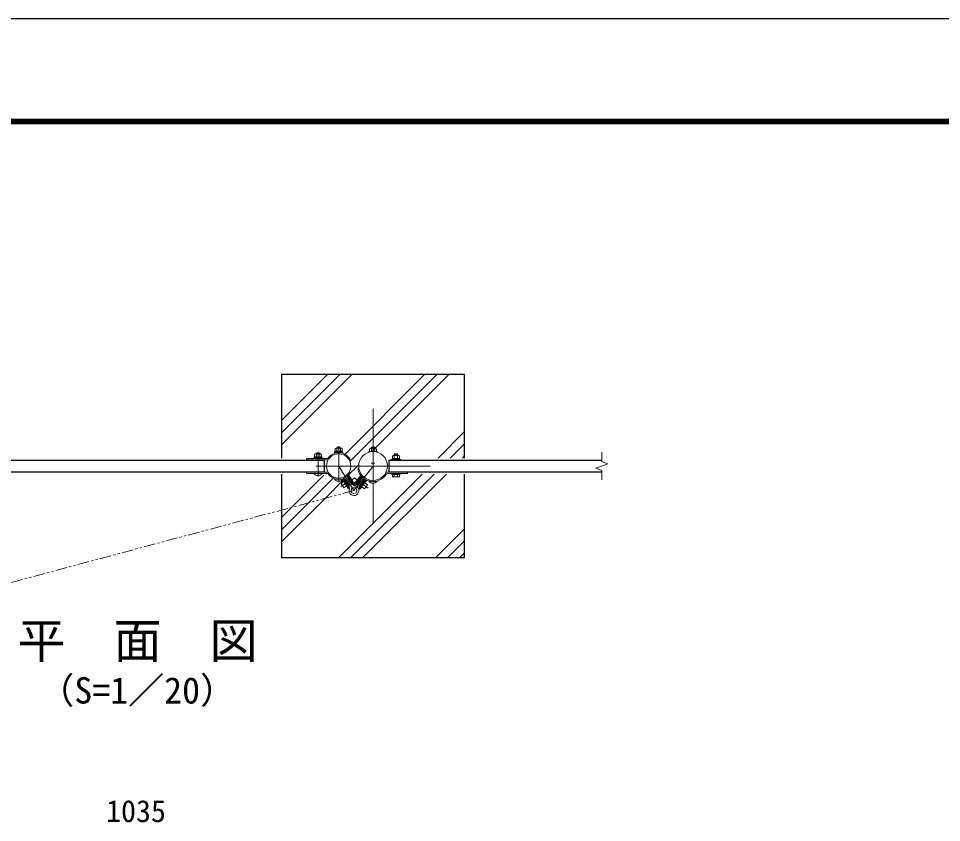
# Model space of a CAD drawing. Units: millimetres, scale not verified. Extents: x -4199 to 4201, y -2969 to 2971.
# Drawn here: x -2643 to -625, y 1212 to 2971 of the extents above; entities that cross this region are included whole.
import ezdxf
from ezdxf.enums import TextEntityAlignment as Align

# ---------------------------------------------------------------- set-up
doc = ezdxf.new("R2010")
doc.units = ezdxf.units.MM
doc.header["$LTSCALE"] = 10
doc.linetypes.add('USER1', pattern=[50.8, 31.75, -6.35, 6.35, -6.35])
doc.linetypes.add('USER2', pattern=[5, 2.5, -0.5, 0.5, -0.5, 0.5, -0.5])
for name, color, linetype, lineweight in [('0-0_D-STR1', 1, 'Continuous', 25), ('0-1_D-STR3', 3, 'Continuous', 13), ('0-2_D-BMK', 2, 'USER1', 13), ('0-3_D-STR-DIM', 7, 'Continuous', 13), ('0-8_D-DCR-HCH', 7, 'Continuous', 13), ('0-9_D-STR4', 7, 'Continuous', 25), ('0-A_D-TTL-TXT', 7, 'Continuous', 25), ('0-C_D-TTL', 2, 'Continuous', 25)]:
    doc.layers.add(name, color=color, linetype=linetype, lineweight=lineweight)
doc.styles.add('ＭＳ ゴシック', font='')
doc.styles.get('ＭＳ ゴシック').set_extended_font_data('MS Gothic')

msp = doc.modelspace()

# ---------------------------------------------------------------- linework, layer by layer
at = {"layer": '0-0_D-STR1'}
for p, q in [((-2805.74, 2004.98), (-1973.74, 2004.98)), ((-1973.74, 1978.98), (-1973.74, 2004.98)), ((-1832.49, 1978.98), (-1832.49, 2004.98)), ((-1832.49, 2004.98), (-1367.49, 2004.98)), ((-2805.74, 1978.98), (-1973.74, 1978.98)), ((-1832.49, 1978.98), (-1367.49, 1978.98))]:
    msp.add_line(p, q, dxfattribs=at)
at = {"layer": '0-1_D-STR3'}
for p, q in [((-1982.01, 2018.78), (-1993.56, 2018.78)), ((-1991.79, 2018.78), (-1991.79, 2019.48)), ((-1984.59, 2020.28), (-1990.99, 2020.28)), ((-1990.99, 2018.78), (-1990.99, 2020.28)), ((-1984.59, 2018.78), (-1984.59, 2020.28)), ((-1983.79, 2019.48), (-1984.59, 2020.28)), ((-1983.79, 2018.78), (-1983.79, 2019.48)), ((-1950.34, 2024.68), (-1934.94, 2024.68)), ((-1950.34, 2022.68), (-1950.34, 2024.68)), ((-1950.34, 2022.68), (-1934.94, 2022.68)), ((-1950.14, 2024.68), (-1950.14, 2030.48)), ((-1935.14, 2024.68), (-1950.14, 2024.68)), ((-1936.86, 2031.18), (-1948.41, 2031.18)), ((-1946.64, 2031.18), (-1946.64, 2032.08)), ((-1946.39, 2024.68), (-1946.39, 2030.48)), ((-1939.44, 2032.88), (-1945.84, 2032.88)), ((-1945.84, 2031.18), (-1945.84, 2032.88)), ((-1939.44, 2031.18), (-1939.44, 2032.88)), ((-1938.64, 2032.08), (-1939.44, 2032.88)), ((-1938.89, 2024.68), (-1938.89, 2030.48)), ((-1938.64, 2031.18), (-1938.64, 2032.08)), ((-1935.14, 2024.68), (-1935.14, 2030.48)), ((-1934.94, 2022.68), (-1934.94, 2024.68)), ((-1874.99, 2023.7), (-1874.99, 2029.5)), ((-1859.99, 2023.7), (-1874.99, 2023.7)), ((-1861.71, 2030.2), (-1873.26, 2030.2)), ((-1871.49, 2030.2), (-1871.49, 2032.23)), ((-1871.24, 2023.7), (-1871.24, 2029.5)), ((-1864.29, 2033.03), (-1870.69, 2033.03)), ((-1870.69, 2030.2), (-1870.69, 2033.03)), ((-1870.69, 2023.27), (-1870.69, 2023.7)), ((-1864.29, 2030.2), (-1864.29, 2033.03)), ((-1863.49, 2032.23), (-1864.29, 2033.03)), ((-1864.29, 2023.27), (-1864.29, 2023.7)), ((-1863.74, 2023.7), (-1863.74, 2029.5)), ((-1863.49, 2030.2), (-1863.49, 2032.23)), ((-1859.99, 2023.7), (-1859.99, 2029.5)), ((-1820.49, 2015.08), (-1820.49, 2018.68)), ((-1814.49, 2018.68), (-1820.49, 2018.68)), ((-1814.49, 2015.08), (-1814.49, 2018.68)), ((-1813.49, 2017.68), (-1814.49, 2018.68)), ((-2012.79, 2008.68), (-2012.79, 2005.48)), ((-1966.47, 2008.68), (-2012.79, 2008.68)), ((-1965.56, 2005.48), (-2012.79, 2005.48)), ((-1995.49, 2012.28), (-1980.09, 2012.28)), ((-1995.49, 2010.28), (-1995.49, 2012.28)), ((-1995.49, 2010.28), (-1980.09, 2010.28)), ((-1995.29, 2012.28), (-1995.29, 2018.08)), ((-1980.29, 2012.28), (-1995.29, 2012.28)), ((-1991.54, 2012.28), (-1991.54, 2018.08)), ((-1984.04, 2012.28), (-1984.04, 2018.08)), ((-1980.29, 2012.28), (-1980.29, 2018.08)), ((-1980.09, 2010.28), (-1980.09, 2012.28)), ((-1917.24, 2006.18), (-1919.42, 2004.96)), ((-1863.49, 1998.03), (-1871.49, 1998.03)), ((-1828.49, 2006.58), (-1806.49, 2006.58)), ((-1828.49, 2004.98), (-1828.49, 2006.58)), ((-1828.49, 2004.98), (-1828.49, 2006.58)), ((-1828.49, 2004.98), (-1806.49, 2004.98)), ((-1825.19, 2008.58), (-1809.79, 2008.58)), ((-1825.19, 2006.58), (-1825.19, 2008.58)), ((-1825.19, 2006.58), (-1809.79, 2006.58)), ((-1824.99, 2008.58), (-1824.99, 2014.38)), ((-1809.99, 2008.58), (-1824.99, 2008.58)), ((-1811.71, 2015.08), (-1823.26, 2015.08)), ((-1821.49, 2015.08), (-1821.49, 2017.68)), ((-1821.24, 2008.58), (-1821.24, 2014.38)), ((-1813.74, 2008.58), (-1813.74, 2014.38)), ((-1813.49, 2015.08), (-1813.49, 2017.68)), ((-1809.99, 2008.58), (-1809.99, 2014.38)), ((-1809.79, 2006.58), (-1809.79, 2008.58)), ((-1806.49, 2004.98), (-1806.49, 2006.58)), ((-1806.49, 2004.98), (-1806.49, 2006.58)), ((-2012.79, 1975.28), (-2012.79, 1978.48)), ((-1965.56, 1978.48), (-2012.79, 1978.48)), ((-1993.44, 1978.68), (-1992.92, 1978.98)), ((-1982.14, 1978.68), (-1982.66, 1978.98)), ((-1917.24, 1977.78), (-1919.42, 1979)), ((-1898.37, 1986), (-1900.82, 1985.53)), ((-1836.12, 1978.48), (-1792.49, 1978.48)), ((-1824.99, 1978.48), (-1824.99, 1978.98)), ((-1809.99, 1978.48), (-1824.99, 1978.48)), ((-1821.24, 1978.48), (-1821.24, 1978.98)), ((-1813.74, 1978.48), (-1813.74, 1978.98)), ((-1809.99, 1978.48), (-1809.99, 1978.98)), ((-1792.49, 1975.28), (-1792.49, 1978.48)), ((-1966.47, 1975.28), (-2012.79, 1975.28)), ((-1978.79, 1975.28), (-1996.79, 1975.28)), ((-1933.64, 1962.88), (-1951.64, 1962.88)), ((-1948.29, 1962.88), (-1948.29, 1963.43)), ((-1937.55, 1953.83), (-1931.18, 1957.79)), ((-1936.99, 1962.88), (-1936.99, 1963.43)), ((-1921.68, 1942.5), (-1934.98, 1963.91)), ((-1919.75, 1943.75), (-1932.72, 1964.62)), ((-1931.46, 1965.11), (-1931.56, 1964.66)), ((-1931.56, 1964.66), (-1919.92, 1945.92)), ((-1930.24, 1962.54), (-1928.55, 1963.59)), ((-1929.23, 1959), (-1928.38, 1959.53)), ((-1928.55, 1963.59), (-1919.05, 1948.3)), ((-1922.57, 1950.19), (-1928.38, 1959.53)), ((-1923.52, 1970.04), (-1923.07, 1969.94)), ((-1923.45, 1966.76), (-1921.75, 1967.81)), ((-1923.45, 1966.76), (-1913.95, 1951.47)), ((-1923.07, 1969.94), (-1911.43, 1951.19)), ((-1909.56, 1950.08), (-1922.52, 1970.95)), ((-1907.6, 1951.29), (-1920.88, 1972.66)), ((-1908.47, 1952.68), (-1894.22, 1971.05)), ((-1907.65, 1949.98), (-1892.71, 1969.25)), ((-1892.11, 1965.13), (-1903.14, 1950.91)), ((-1887.36, 1961.45), (-1898.39, 1947.23)), ((-1898.17, 1942.63), (-1883.23, 1961.9)), ((-1884.25, 1962.2), (-1897.77, 1944.77)), ((-1896.35, 1941.22), (-1881.1, 1960.88)), ((-1893.69, 1966.36), (-1892.11, 1965.13)), ((-1887.36, 1961.45), (-1885.78, 1960.23)), ((-1884.29, 1962.47), (-1884.25, 1962.2)), ((-1858.49, 1958.03), (-1876.49, 1958.03)), ((-1873.14, 1958.03), (-1873.14, 1958.5)), ((-1861.84, 1958.03), (-1861.84, 1958.5)), ((-1836.12, 1975.28), (-1792.49, 1975.28)), ((-1808.49, 1973.68), (-1826.49, 1973.68)), ((-1824.99, 1969.26), (-1824.99, 1973.68)), ((-1809.99, 1973.68), (-1824.99, 1973.68)), ((-1811.86, 1968.18), (-1823.12, 1968.18)), ((-1821.25, 1969.26), (-1821.25, 1973.68)), ((-1813.73, 1969.26), (-1813.73, 1973.68)), ((-1809.99, 1969.26), (-1809.99, 1973.68)), ((-1808.49, 1975.28), (-1808.49, 1973.68)), ((-1931.75, 1944.49), (-1937.55, 1953.83)), ((-1931.75, 1944.49), (-1925.38, 1948.44)), ((-1923.42, 1949.66), (-1922.57, 1950.19)), ((-1919.75, 1943.75), (-1921.71, 1942.53)), ((-1920.75, 1947.25), (-1919.05, 1948.3)), ((-1913.95, 1951.47), (-1912.25, 1952.52)), ((-1909.56, 1950.08), (-1907.6, 1951.29)), ((-1907.65, 1949.98), (-1908.57, 1950.69)), ((-1904.72, 1952.13), (-1903.14, 1950.91)), ((-1898.39, 1947.23), (-1896.81, 1946)), ((-1898.17, 1942.63), (-1896.35, 1941.22)), ((-1894.78, 1948.62), (-1888.04, 1957.31)), ((-1894.78, 1948.62), (-1893.99, 1948.01)), ((-1892.18, 1946.6), (-1886.25, 1942)), ((-1888.04, 1957.31), (-1887.25, 1956.7)), ((-1886.25, 1942), (-1879.51, 1950.7)), ((-1885.44, 1955.29), (-1879.51, 1950.7))]:
    msp.add_line(p, q, dxfattribs=at)
for points in [[(-1983.79, 2019.48), (-1991.79, 2019.48), (-1990.99, 2020.28)], [(-1938.64, 2032.08), (-1946.64, 2032.08), (-1945.84, 2032.88)], [(-1876.49, 2022.11), (-1876.49, 2023.7), (-1858.49, 2023.7), (-1858.49, 2022.11)], [(-1863.49, 2032.23), (-1871.49, 2032.23), (-1870.69, 2033.03)], [(-1813.49, 2017.68), (-1821.49, 2017.68), (-1820.49, 2018.68)], [(-1891.88, 1968.37), (-1892.15, 1968.33), (-1905.68, 1950.89)], [(-1808.49, 1975.28), (-1826.49, 1975.28), (-1826.49, 1973.68)]]:
    msp.add_lwpolyline(points, dxfattribs=at)
for points in [[(-1933.64, 2022.68), (-1933.64, 2021.08), (-1951.64, 2021.08), (-1951.64, 2022.68)], [(-1978.79, 2010.28), (-1978.79, 2008.68), (-1996.79, 2008.68), (-1996.79, 2010.28)]]:
    msp.add_lwpolyline(points, close=True, dxfattribs=at)
for centre, radius in [((-1942.64, 1991.98), 26.6), ((-1867.49, 1991.98), 31.45), ((-1909.22, 1938.16), 6.3)]:
    msp.add_circle(centre, radius, dxfattribs=at)
for centre, radius, start, end in [((-1993.42, 2015.93), 2.85, 48.86505, 131.13495), ((-1987.79, 2008.38), 10.39, 68.85295, 111.14705), ((-1982.17, 2015.93), 2.85, 48.83491, 131.16509), ((-1942.64, 1991.98), 29.1, 29.2082, 144.97854), ((-1948.27, 2028.33), 2.85, 48.86505, 131.13495), ((-1942.64, 2020.78), 10.39, 68.85295, 111.14705), ((-1937.02, 2028.33), 2.85, 48.83491, 131.16509), ((-1873.12, 2027.35), 2.85, 48.86505, 131.13495), ((-1867.49, 2019.81), 10.39, 68.85295, 111.14705), ((-1861.87, 2027.36), 2.85, 48.83491, 131.16509), ((-1823.12, 2012.23), 2.85, 48.86505, 131.13495), ((-1817.49, 2004.68), 10.39, 68.85295, 111.14705), ((-1811.87, 2012.23), 2.85, 48.83491, 131.16509), ((-1990.62, 1972.28), 7, 106.71589, 113.81332), ((-1990.62, 1972.28), 7, 66.18668, 73.28411), ((-1984.97, 1972.33), 6.95, 106.90112, 113.9872), ((-1984.97, 1972.33), 6.95, 66.0128, 73.09888), ((-1867.49, 1991.98), 33.95, 190.95712, 327.61089), ((-1836.12, 1972.08), 6.4, 90, 122.90115), ((-1987.79, 1983.4), 12.12, 222.07502, 317.92498), ((-1942.64, 1991.98), 29.1, 215.02146, 330.7918), ((-1942.64, 1971), 12.12, 222.07502, 317.92498), ((-1867.49, 1966.15), 12.12, 222.07502, 317.92498), ((-1836.12, 1972.08), 3.2, 90, 147.61089), ((-1823.12, 1970.34), 2.16, 210, 330), ((-1817.49, 1975.26), 7.08, 237.93138, 302.06862), ((-1811.86, 1970.34), 2.16, 210, 330), ((-1909.22, 1938.16), 10.8, 161.10578, 82.57528), ((-1924.17, 1943.28), 5, 341.10578, 31.84053), ((-1907.18, 1953.83), 5, 211.84053, 262.57528), ((-1909.63, 1953.96), 5, 281.21846, 322.21032), ((-1893.82, 1941.7), 5, 142.21032, 192.94508)]:
    msp.add_arc(centre, radius, start, end, dxfattribs=at)
at = {"layer": '0-2_D-BMK'}
for p, q in [((-1867.49, 2116.98), (-1867.49, 1866.98)), ((-1987.79, 1969.11), (-1987.79, 2022.79)), ((-1942.64, 1956.71), (-1942.64, 2035.39)), ((-1867.49, 1951.86), (-1867.49, 2030.54)), ((-1992.49, 1991.98), (-1742.49, 1991.98)), ((-1942.64, 1991.98), (-1909.22, 1938.16)), ((-1867.49, 1991.98), (-1909.22, 1938.16)), ((-1907.64, 1965.98), (-1938.09, 1947.07)), ((-1908.01, 1966.07), (-1878.55, 1943.23))]:
    msp.add_line(p, q, dxfattribs=at)
at = {"layer": '0-2_D-BMK', "linetype": 'USER2'}
msp.add_line((-1909.22, 1938.16), (-2831.23, 1691.11), dxfattribs=at)
at = {"layer": '0-3_D-STR-DIM'}
for p, q in [((-1367.49, 2001.6), (-1367.49, 2021.98)), ((-1354.28, 1996.79), (-1367.49, 2001.6)), ((-1380.71, 1987.17), (-1354.28, 1996.79)), ((-1367.49, 1982.36), (-1380.71, 1987.17)), ((-1367.49, 1961.98), (-1367.49, 1982.36))]:
    msp.add_line(p, q, dxfattribs=at)
at = {"layer": '0-8_D-DCR-HCH'}
for p, q in [((-2067.49, 2038.35), (-1913.86, 2191.98)), ((-2067.49, 2064.86), (-1940.38, 2191.98)), ((-2067.49, 2091.38), (-1966.89, 2191.98)), ((-1930.3, 2016.44), (-1754.76, 2191.98)), ((-1917.42, 2002.81), (-1728.25, 2191.98)), ((-1869.45, 2024.26), (-1701.73, 2191.98)), ((-1725.13, 2009.48), (-1667.49, 2067.12)), ((-1698.61, 2009.48), (-1667.49, 2040.6)), ((-1672.1, 2009.48), (-1667.49, 2014.08)), ((-1942.63, 1791.98), (-1760.13, 1974.48)), ((-1916.11, 1791.98), (-1733.61, 1974.48)), ((-1889.6, 1791.98), (-1707.1, 1974.48)), ((-1730.5, 1791.98), (-1667.49, 1854.99)), ((-1703.98, 1791.98), (-1667.49, 1828.47)), ((-1677.46, 1791.98), (-1667.49, 1801.95))]:
    msp.add_line(p, q, dxfattribs=at)
for points in [[(-1920.94, 1972.77), (-1901.73, 1991.98), (-1899.64, 1994.06)], [(-2067.49, 1879.25), (-2044.95, 1901.79), (-1975.11, 1971.63)], [(-2067.49, 1852.73), (-2008.72, 1911.5), (-1953.5, 1966.72)], [(-2067.49, 1826.22), (-1972.5, 1921.21), (-1933, 1960.71)]]:
    msp.add_lwpolyline(points, dxfattribs=at)
at = {"layer": '0-9_D-STR4'}
msp.add_line((-2067.49, 2191.98), (-2067.49, 2009.48), dxfattribs=at)
for points in [[(-1667.49, 2009.48), (-1667.49, 2191.98), (-2067.49, 2191.98)], [(-2067.49, 1974.48), (-2067.49, 1791.98), (-1667.49, 1791.98), (-1667.49, 1974.48)]]:
    msp.add_lwpolyline(points, dxfattribs=at)
at = {"layer": '0-C_D-TTL'}
for points in [[(-4199.32, 2970.57), (4200.68, 2970.57), (4200.68, -2969.43), (-4199.32, -2969.43)], [(-3929.32, 2750.57), (3930.68, 2750.57), (3930.68, -2749.43), (-3929.32, -2749.43)], [(-3926.82, 2748.07), (3928.18, 2748.07), (3928.18, -2746.93), (-3926.82, -2746.93)], [(-3924.32, 2745.57), (3925.68, 2745.57), (3925.68, -2744.43), (-3924.32, -2744.43)], [(-3921.82, 2743.07), (3923.18, 2743.07), (3923.18, -2741.93), (-3921.82, -2741.93)], [(-3919.32, 2740.57), (3920.68, 2740.57), (3920.68, -2739.43), (-3919.32, -2739.43)]]:
    msp.add_lwpolyline(points, close=True, dxfattribs=at)

# ---------------------------------------------------------------- texts
at = {"layer": '0-3_D-STR-DIM', "style": 'ＭＳ ゴシック'}
msp.add_text('1035', height=48.09, dxfattribs=at).set_placement((-2451.24, 1198.99), align=Align.BOTTOM_LEFT)
at = {"layer": '0-A_D-TTL-TXT', "style": 'ＭＳ ゴシック'}
for s, height, p in [('平\u3000面\u3000図', 76.98, (-2644.89, 1548.45)), ('（S=1／20）', 57.7, (-2599.4, 1455.26))]:
    msp.add_text(s, height=height, dxfattribs=at).set_placement(p, align=Align.BOTTOM_LEFT)

doc.saveas('drawing.dxf')
